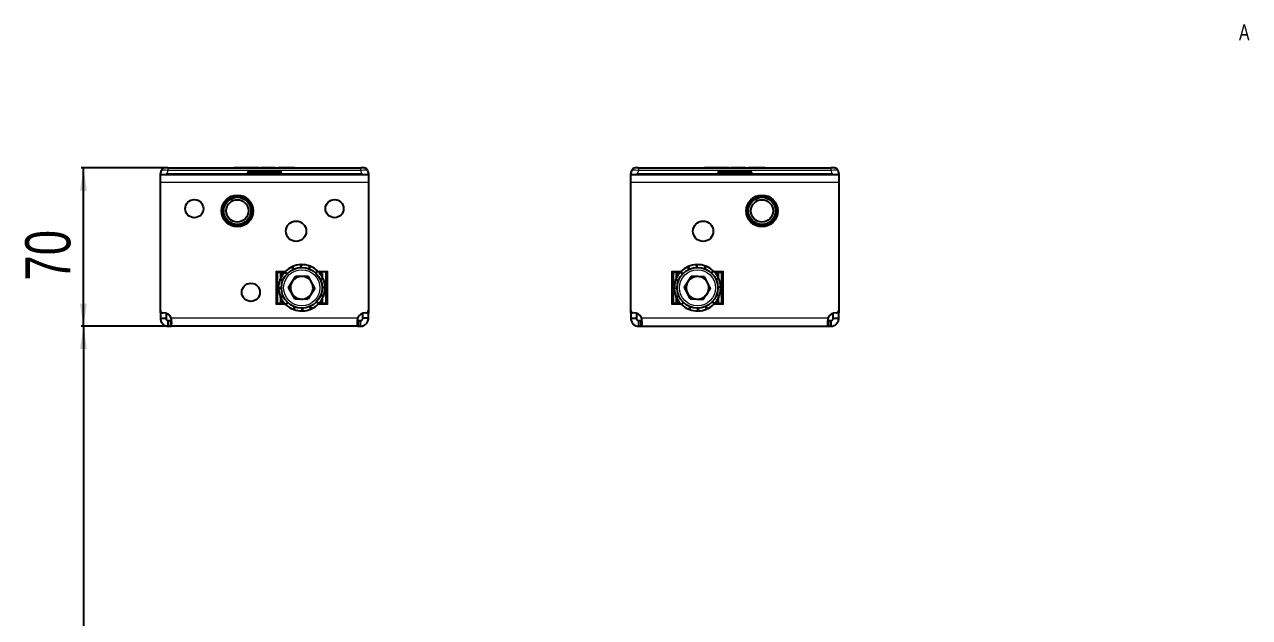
# Model space of a CAD drawing. Header units: millimetres. Extents: x 0 to 1604, y -557 to 575.
# Drawn here: x 3 to 545, y 1 to 263 of the extents above; entities that cross this region are included whole.
import ezdxf

# ---------------------------------------------------------------- set-up
doc = ezdxf.new("R2010")
doc.units = ezdxf.units.MM
doc.layers.add('FORMAT', color=7, linetype='Continuous')
doc.styles.add('SLDTEXTSTYLE0', font='TXT', dxfattribs={"width": 0.75})
doc.dimstyles.new('SLDDIMSTYLE0', dxfattribs={"dimtxt": 20, "dimasz": 10, "dimexe": 0, "dimexo": 0.0625, "dimgap": 5, "dimtad": 2, "dimdec": 1, "dimrnd": 1e-09, "dimzin": 12, "dimdsep": 46, "dimtxsty": 'SLDTEXTSTYLE0', "dimsah": 1, "dimcen": 0.09, "dimadec": 0, "dimazin": 3, "dimtfac": 1, "dimtofl": 0, "dimtmove": 0, "dimatfit": 3, "dimfxl": 0, "dimfrac": 2, "dimtolj": 1, "dimtzin": 12, "dimarcsym": 0})

# ---------------------------------------------------------------- blocks, each defined once
blk = doc.blocks.new('_D_5')
at = {"layer": 'FORMAT'}
for p, q in [((65.28, 199.29), (28.38, 199.29)), ((29.38, 129.29), (29.38, 199.29)), ((67.96, 129.29), (28.38, 129.29))]:
    blk.add_line(p, q, dxfattribs=at)
for points in [[(29.38, 199.29), (27.84, 189.29), (30.92, 189.29)], [(29.38, 129.29), (30.92, 139.29), (27.84, 139.29)]]:
    blk.add_solid(points, dxfattribs=at)
at = {"layer": 'FORMAT', "insert": (3.6, 149.51), "char_height": 20, "attachment_point": 1, "rotation": 90, "style": 'SLDTEXTSTYLE0'}
blk.add_mtext('70', dxfattribs=at)
blk = doc.blocks.new('_D_6')
at = {"layer": 'FORMAT'}
for p, q in [((67.96, 129.29), (28.38, 129.29)), ((29.38, 129.29), (29.38, -486.71)), ((67.96, -486.71), (28.38, -486.71))]:
    blk.add_line(p, q, dxfattribs=at)
for points in [[(29.38, 129.29), (27.84, 119.29), (30.92, 119.29)], [(29.38, -486.71), (30.92, -476.71), (27.84, -476.71)]]:
    blk.add_solid(points, dxfattribs=at)
at = {"layer": 'FORMAT', "insert": (3.6, -200.88), "char_height": 20, "attachment_point": 1, "rotation": 90, "style": 'SLDTEXTSTYLE0'}
blk.add_mtext('616', dxfattribs=at)

msp = doc.modelspace()

# ---------------------------------------------------------------- linework, layer by layer
at = {"color": 7, "linetype": 'Continuous', "lineweight": 25}
for p, q in [((63.39, 196.49), (63.84, 198.18)), ((63.39, 196.29), (63.39, 196.49)), ((63.39, 192.79), (63.39, 196.29)), ((155.39, 196.29), (63.39, 196.29)), ((66.74, 199.29), (65.29, 199.29)), ((101.89, 196.49), (66.28, 196.49)), ((66.74, 199.29), (152.04, 199.29)), ((95.96, 199.49), (95.96, 199.29)), ((101.61, 199.49), (101.67, 199.49)), ((101.67, 199.49), (101.67, 199.29)), ((101.67, 199.49), (102.8, 199.49)), ((101.89, 196.99), (101.89, 196.49)), ((101.89, 196.29), (101.89, 196.49)), ((116.39, 197.49), (102.39, 197.49)), ((102.8, 199.49), (102.8, 199.29)), ((102.8, 199.49), (105.47, 199.49)), ((105.47, 199.49), (105.47, 199.29)), ((105.47, 199.49), (106.96, 199.49)), ((106.96, 199.49), (106.96, 199.29)), ((107.77, 199.51), (107.77, 199.29)), ((111.24, 199.49), (114.07, 199.49)), ((114.07, 199.49), (114.07, 199.29)), ((115.21, 199.49), (115.21, 199.29)), ((115.46, 199.49), (115.46, 199.29)), ((116.7, 199.49), (116.7, 199.29)), ((116.89, 196.49), (116.89, 196.99)), ((152.49, 196.49), (116.89, 196.49)), ((116.89, 196.29), (116.89, 196.49)), ((117.13, 199.49), (122.38, 199.49)), ((122.81, 199.49), (122.81, 199.29)), ((153.48, 199.29), (152.04, 199.29)), ((154.93, 198.18), (155.39, 196.49)), ((155.39, 196.49), (155.39, 196.29)), ((155.39, 196.29), (155.39, 192.79)), ((271.39, 196.49), (271.84, 198.18)), ((271.39, 196.29), (271.39, 196.49)), ((271.39, 192.79), (271.39, 196.29)), ((363.39, 196.29), (271.39, 196.29)), ((274.74, 199.29), (273.29, 199.29)), ((309.89, 196.49), (274.28, 196.49)), ((274.74, 199.29), (360.04, 199.29)), ((303.96, 199.49), (303.96, 199.29)), ((309.61, 199.49), (309.67, 199.49)), ((309.67, 199.49), (309.67, 199.29)), ((309.67, 199.49), (310.8, 199.49)), ((309.89, 196.99), (309.89, 196.49)), ((309.89, 196.29), (309.89, 196.49)), ((324.39, 197.49), (310.39, 197.49)), ((310.8, 199.49), (310.8, 199.29)), ((310.8, 199.49), (313.47, 199.49)), ((313.47, 199.49), (313.47, 199.29)), ((313.47, 199.49), (314.96, 199.49)), ((314.96, 199.49), (314.96, 199.29)), ((315.77, 199.51), (315.77, 199.29)), ((319.24, 199.49), (322.07, 199.49)), ((322.07, 199.49), (322.07, 199.29)), ((323.21, 199.49), (323.21, 199.29)), ((323.46, 199.49), (323.46, 199.29)), ((324.7, 199.49), (324.7, 199.29)), ((324.89, 196.49), (324.89, 196.99)), ((360.49, 196.49), (324.89, 196.49)), ((324.89, 196.29), (324.89, 196.49)), ((325.13, 199.49), (330.38, 199.49)), ((330.81, 199.49), (330.81, 199.29)), ((361.48, 199.29), (360.04, 199.29)), ((362.93, 198.18), (363.39, 196.49)), ((363.39, 196.49), (363.39, 196.29)), ((363.39, 196.29), (363.39, 192.79)), ((63.39, 136.19), (63.39, 192.79)), ((155.39, 192.79), (155.39, 136.19)), ((271.39, 136.19), (271.39, 192.79)), ((363.39, 192.79), (363.39, 136.19)), ((114.89, 153.29), (114.54, 153.64)), ((114.89, 153.29), (114.89, 139.29)), ((118.4, 153.29), (114.89, 153.29)), ((115.24, 152.94), (114.89, 153.29)), ((116.64, 150.7), (116.64, 152.59)), ((117.8, 152.59), (116.64, 152.59)), ((119.28, 152.4), (118.36, 153.25)), ((118.54, 153.43), (119.37, 152.49)), ((118.89, 153.04), (118.89, 152.77)), ((122.12, 154.46), (121.6, 155.6)), ((121.83, 155.7), (122.24, 154.51)), ((125.54, 155.28), (125.49, 156.53)), ((125.74, 156.54), (125.66, 155.28)), ((129.01, 154.73), (129.44, 155.9)), ((129.67, 155.81), (129.12, 154.68)), ((132, 152.89), (132.85, 153.81)), ((133.03, 153.64), (132.09, 152.81)), ((136.89, 153.29), (133.37, 153.29)), ((135.14, 152.59), (133.97, 152.59)), ((135.14, 150.7), (135.14, 152.59)), ((137.24, 153.64), (136.89, 153.29)), ((136.89, 153.29), (136.89, 139.29)), ((289.54, 153.64), (289.89, 153.29)), ((289.89, 139.29), (289.89, 153.29)), ((289.89, 153.29), (293.4, 153.29)), ((289.89, 153.29), (290.24, 152.94)), ((291.64, 150.7), (291.64, 152.59)), ((292.8, 152.59), (291.64, 152.59)), ((294.28, 152.4), (293.37, 153.25)), ((293.54, 153.43), (294.37, 152.5)), ((293.89, 153.04), (293.89, 152.77)), ((297.13, 154.46), (296.61, 155.6)), ((296.83, 155.7), (297.24, 154.52)), ((300.54, 155.28), (300.5, 156.53)), ((300.75, 156.54), (300.67, 155.28)), ((304.01, 154.73), (304.44, 155.9)), ((304.68, 155.81), (304.13, 154.68)), ((307, 152.89), (307.85, 153.81)), ((308.03, 153.63), (307.09, 152.8)), ((311.89, 153.29), (308.37, 153.29)), ((310.14, 152.59), (308.97, 152.59)), ((310.14, 150.7), (310.14, 152.59)), ((311.54, 152.94), (311.89, 153.29)), ((311.89, 153.29), (312.24, 153.64)), ((311.89, 139.29), (311.89, 153.29)), ((117.44, 149.41), (116.27, 149.84)), ((116.36, 150.07), (117.49, 149.53)), ((120.11, 146.42), (123.12, 151.35)), ((122.88, 141.35), (120.11, 146.42)), ((128.89, 151.22), (123.12, 151.35)), ((131.66, 146.15), (128.89, 151.22)), ((134.06, 150.05), (135.2, 150.57)), ((135.3, 150.34), (134.11, 149.93)), ((134.88, 146.63), (136.13, 146.68)), ((136.13, 146.43), (134.88, 146.51)), ((292.45, 149.41), (291.27, 149.85)), ((291.36, 150.08), (292.49, 149.53)), ((295.12, 146.63), (298.3, 151.45)), ((297.71, 141.46), (295.12, 146.63)), ((304.06, 151.11), (298.3, 151.45)), ((306.65, 145.95), (304.06, 151.11)), ((309.06, 150.05), (310.2, 150.57)), ((310.3, 150.34), (309.12, 149.93)), ((309.88, 146.63), (311.13, 146.68)), ((311.13, 146.43), (309.88, 146.5)), ((115.64, 146.14), (116.89, 146.07)), ((116.89, 145.94), (115.64, 145.89)), ((116.47, 142.23), (117.66, 142.64)), ((117.71, 142.52), (116.57, 142)), ((116.64, 139.99), (116.64, 141.87)), ((122.88, 141.35), (128.66, 141.22)), ((131.66, 146.15), (128.66, 141.22)), ((135.41, 142.5), (134.28, 143.05)), ((134.33, 143.17), (135.5, 142.73)), ((135.14, 139.99), (135.14, 141.87)), ((290.64, 146.15), (291.89, 146.07)), ((291.89, 145.94), (290.64, 145.9)), ((291.47, 142.23), (292.66, 142.64)), ((292.71, 142.53), (291.57, 142.01)), ((291.64, 139.99), (291.64, 141.87)), ((297.71, 141.46), (303.47, 141.13)), ((306.65, 145.95), (303.47, 141.13)), ((310.41, 142.49), (309.28, 143.04)), ((309.33, 143.16), (310.5, 142.73)), ((310.14, 139.99), (310.14, 141.87)), ((63.39, 135.29), (63.39, 136.19)), ((114.89, 139.29), (114.54, 138.94)), ((115.24, 139.64), (114.89, 139.29)), ((114.89, 139.29), (118.4, 139.29)), ((116.64, 139.99), (117.8, 139.99)), ((118.74, 138.94), (119.68, 139.77)), ((119.77, 139.68), (118.92, 138.76)), ((122.1, 136.76), (122.65, 137.89)), ((122.77, 137.85), (122.33, 136.67)), ((126.03, 136.04), (126.11, 137.29)), ((126.23, 137.29), (126.28, 136.04)), ((129.94, 136.87), (129.53, 138.06)), ((129.65, 138.11), (130.17, 136.98)), ((133.24, 139.14), (132.4, 140.08)), ((132.49, 140.17), (133.41, 139.32)), ((132.89, 139.54), (132.89, 139.81)), ((136.89, 139.29), (133.37, 139.29)), ((133.97, 139.99), (135.14, 139.99)), ((136.89, 139.29), (136.54, 139.64)), ((137.24, 138.94), (136.89, 139.29)), ((155.39, 136.19), (155.39, 135.29)), ((271.39, 135.29), (271.39, 136.19)), ((289.54, 138.94), (289.89, 139.29)), ((289.89, 139.29), (290.24, 139.64)), ((293.4, 139.29), (289.89, 139.29)), ((291.64, 139.99), (292.8, 139.99)), ((293.74, 138.94), (294.68, 139.77)), ((294.77, 139.69), (293.92, 138.77)), ((297.09, 136.76), (297.64, 137.89)), ((297.76, 137.85), (297.33, 136.67)), ((301.03, 136.04), (301.1, 137.29)), ((301.23, 137.29), (301.28, 136.04)), ((304.94, 136.87), (304.53, 138.06)), ((304.64, 138.11), (305.17, 136.97)), ((308.23, 139.14), (307.4, 140.08)), ((307.49, 140.17), (308.4, 139.32)), ((307.89, 139.54), (307.89, 139.8)), ((308.37, 139.29), (311.89, 139.29)), ((308.97, 139.99), (310.14, 139.99)), ((311.54, 139.64), (311.89, 139.29)), ((311.89, 139.29), (312.24, 138.94)), ((363.39, 136.19), (363.39, 135.29)), ((63.39, 135.29), (63.39, 132.79)), ((63.39, 132.79), (65.89, 132.79)), ((65.89, 135.07), (65.89, 132.79)), ((66.89, 131.79), (67.97, 131.79)), ((66.89, 129.29), (66.89, 131.79)), ((67.97, 129.29), (67.97, 131.79)), ((150.8, 129.29), (150.8, 131.79)), ((150.8, 131.79), (151.89, 131.79)), ((151.89, 129.29), (151.89, 131.79)), ((152.89, 132.79), (152.89, 135.07)), ((155.39, 132.79), (152.89, 132.79)), ((155.39, 132.79), (155.39, 135.29)), ((271.39, 135.29), (271.39, 132.79)), ((271.39, 132.79), (273.89, 132.79)), ((273.89, 135.07), (273.89, 132.79)), ((274.89, 131.79), (275.97, 131.79)), ((274.89, 129.29), (274.89, 131.79)), ((275.97, 129.29), (275.97, 131.79)), ((358.8, 131.79), (358.8, 129.29)), ((358.8, 131.79), (359.89, 131.79)), ((359.89, 131.79), (359.89, 129.29)), ((360.89, 132.79), (360.89, 135.07)), ((360.89, 132.79), (363.39, 132.79)), ((363.39, 132.79), (363.39, 135.29)), ((66.89, 129.29), (67.97, 129.29)), ((150.8, 129.29), (67.97, 129.29)), ((150.8, 129.29), (151.89, 129.29)), ((274.89, 129.29), (275.97, 129.29)), ((275.97, 129.29), (358.8, 129.29)), ((358.8, 129.29), (359.89, 129.29))]:
    msp.add_line(p, q, dxfattribs=at)
at = {"color": 8, "linetype": 'Continuous', "lineweight": 18}
for p, q in [((66.74, 198.18), (66.28, 196.49)), ((66.74, 199.29), (66.74, 198.18)), ((152.04, 198.18), (66.74, 198.18)), ((98.07, 199.49), (98.07, 199.29)), ((102.39, 196.99), (101.89, 196.99)), ((102.39, 196.99), (102.39, 197.49)), ((102.39, 196.99), (102.39, 196.29)), ((116.39, 196.99), (102.39, 196.99)), ((108.88, 199.49), (108.88, 199.29)), ((111.24, 199.49), (111.24, 199.29)), ((116.39, 196.99), (116.39, 197.49)), ((116.39, 196.99), (116.89, 196.99)), ((116.39, 196.29), (116.39, 196.99)), ((117.13, 199.49), (117.13, 199.29)), ((122.38, 199.49), (122.38, 199.29)), ((152.04, 198.18), (152.04, 199.29)), ((152.49, 196.49), (152.04, 198.18)), ((274.74, 198.18), (274.28, 196.49)), ((274.74, 199.29), (274.74, 198.18)), ((360.04, 198.18), (274.74, 198.18)), ((306.07, 199.49), (306.07, 199.29)), ((310.39, 196.99), (309.89, 196.99)), ((310.39, 196.99), (310.39, 197.49)), ((310.39, 196.99), (310.39, 196.29)), ((324.39, 196.99), (310.39, 196.99)), ((316.88, 199.49), (316.88, 199.29)), ((319.24, 199.49), (319.24, 199.29)), ((324.39, 196.99), (324.39, 197.49)), ((324.39, 196.99), (324.89, 196.99)), ((324.39, 196.29), (324.39, 196.99)), ((325.13, 199.49), (325.13, 199.29)), ((330.38, 199.49), (330.38, 199.29)), ((360.04, 198.18), (360.04, 199.29)), ((360.49, 196.49), (360.04, 198.18)), ((155.39, 192.79), (63.39, 192.79)), ((363.39, 192.79), (271.39, 192.79)), ((114.54, 138.94), (114.54, 153.64)), ((114.54, 153.64), (118.74, 153.64)), ((118.09, 152.94), (115.24, 152.94)), ((115.24, 152.94), (115.24, 139.64)), ((132.69, 153.64), (133.03, 153.64)), ((133.03, 153.64), (137.24, 153.64)), ((136.54, 139.64), (136.54, 153.29)), ((137.24, 153.64), (137.24, 138.94)), ((289.54, 138.94), (289.54, 153.64)), ((289.54, 153.64), (293.74, 153.64)), ((293.09, 152.94), (290.24, 152.94)), ((290.24, 152.94), (290.24, 139.64)), ((307.7, 153.64), (312.24, 153.64)), ((311.54, 152.94), (308.69, 152.94)), ((311.54, 139.64), (311.54, 152.94)), ((312.24, 153.64), (312.24, 138.94)), ((118.74, 138.94), (114.54, 138.94)), ((115.24, 139.64), (118.09, 139.64)), ((119.08, 138.94), (118.74, 138.94)), ((137.24, 138.94), (133.03, 138.94)), ((133.69, 139.64), (136.54, 139.64)), ((294.08, 138.94), (289.54, 138.94)), ((290.24, 139.64), (293.09, 139.64)), ((312.24, 138.94), (308.03, 138.94)), ((308.69, 139.64), (311.54, 139.64)), ((63.95, 135.29), (63.39, 135.29)), ((150.55, 132.79), (68.22, 132.79)), ((155.39, 135.29), (154.83, 135.29)), ((271.95, 135.29), (271.39, 135.29)), ((358.55, 132.79), (276.22, 132.79)), ((363.39, 135.29), (362.83, 135.29))]:
    msp.add_line(p, q, dxfattribs=at)
at = {"color": 7, "linetype": 'Continuous', "lineweight": 25}
for centre, radius in [((78.39, 181.29), 4), ((97.39, 180.29), 7), ((97.39, 180.29), 6.5), ((97.39, 180.29), 6), ((97.39, 180.29), 4.93), ((140.39, 181.29), 4), ((329.39, 180.29), 7), ((329.39, 180.29), 6.5), ((329.39, 180.29), 6), ((329.39, 180.29), 4.93), ((123.39, 171.29), 4.5), ((303.39, 171.29), 4.5), ((125.89, 146.29), 9), ((300.89, 146.29), 9), ((103.39, 144.29), 4)]:
    msp.add_circle(centre, radius, dxfattribs=at)
at = {"color": 8, "linetype": 'Continuous', "lineweight": 18}
for centre, radius in [((97.39, 180.29), 6.25), ((329.39, 180.29), 6.25), ((125.89, 146.29), 8), ((300.89, 146.29), 8)]:
    msp.add_circle(centre, radius, dxfattribs=at)
at = {"color": 7, "linetype": 'Continuous', "lineweight": 25}
for centre, radius, start, end in [((65.29, 197.79), 1.5, 90, 165), ((102.39, 196.99), 0.5, 90, 180), ((116.39, 196.99), 0.5, 0, 90), ((153.48, 197.79), 1.5, 15, 90), ((273.29, 197.79), 1.5, 90, 165), ((310.39, 196.99), 0.5, 90, 180), ((324.39, 196.99), 0.5, 0, 90), ((361.48, 197.79), 1.5, 15, 90), ((125.89, 146.29), 10.25, 137.2104, 158.3145), ((125.89, 146.29), 10.25, 114.7104, 135.8145), ((125.89, 146.29), 10.25, 92.2104, 113.3145), ((125.89, 146.29), 10.25, 69.7104, 90.8145), ((125.89, 146.29), 10.25, 47.2104, 68.3145), ((125.89, 146.29), 10.25, 24.7104, 45.8145), ((300.89, 146.29), 10.25, 137.1828, 158.2869), ((300.89, 146.29), 10.25, 114.6828, 135.7869), ((300.89, 146.29), 10.25, 92.1828, 113.2869), ((300.89, 146.29), 10.25, 69.6828, 90.7869), ((300.89, 146.29), 10.25, 47.1828, 68.2869), ((300.89, 146.29), 10.25, 24.6828, 45.7869), ((125.89, 146.29), 10.25, 159.7104, 180.8145), ((125.89, 146.29), 5, 148.6784, 208.6784), ((125.89, 146.29), 5, 88.6784, 148.6784), ((125.89, 146.29), 5, 28.6784, 88.6784), ((125.89, 146.29), 5, 328.6784, 28.6784), ((125.89, 146.29), 10.25, 2.2104, 23.3145), ((125.89, 146.29), 10.25, 339.7104, 0.8145), ((300.89, 146.29), 10.25, 159.6828, 180.7869), ((300.89, 146.29), 5, 146.6352, 206.6352), ((300.89, 146.29), 5, 86.6352, 146.6352), ((300.89, 146.29), 5, 26.6352, 86.6352), ((300.89, 146.29), 5, 326.6352, 26.6352), ((300.89, 146.29), 10.25, 2.1828, 23.2869), ((300.89, 146.29), 10.25, 339.6828, 0.7869), ((125.89, 146.29), 10.25, 182.2104, 203.3145), ((125.89, 146.29), 10.25, 204.7104, 225.8145), ((125.89, 146.29), 5, 208.6784, 268.6784), ((125.89, 146.29), 5, 268.6784, 328.6784), ((125.89, 146.29), 10.25, 317.2104, 338.3145), ((300.89, 146.29), 10.25, 182.1828, 203.2869), ((300.89, 146.29), 10.25, 204.6828, 225.7869), ((300.89, 146.29), 5, 206.6352, 266.6352), ((300.89, 146.29), 5, 266.6352, 326.6352), ((300.89, 146.29), 10.25, 317.1828, 338.2869), ((64.39, 136.19), 1, 180, 276.3794), ((125.89, 146.29), 10.25, 227.2104, 248.3145), ((125.89, 146.29), 10.25, 249.7104, 270.8145), ((125.89, 146.29), 10.25, 272.2104, 293.3145), ((125.89, 146.29), 10.25, 294.7104, 315.8145), ((154.39, 136.19), 1, 263.6206, 0), ((272.39, 136.19), 1, 180, 276.3794), ((300.89, 146.29), 10.25, 227.1828, 248.2869), ((300.89, 146.29), 10.25, 249.6828, 270.7869), ((300.89, 146.29), 10.25, 272.1828, 293.2869), ((300.89, 146.29), 10.25, 294.6828, 315.7869), ((362.39, 136.19), 1, 263.6206, 0), ((64.89, 131.72), 3.5, 17.8253, 96.3794), ((153.89, 131.72), 3.5, 83.6206, 162.1747), ((272.89, 131.72), 3.5, 17.8253, 96.3794), ((361.89, 131.72), 3.5, 83.6206, 162.1747)]:
    msp.add_arc(centre, radius, start, end, dxfattribs=at)
at = {"color": 8, "linetype": 'Continuous', "lineweight": 18}
for centre, major_axis, start_param, end_param in [((66.84, 197.79), (3, -0.38), 1.621093, 3.124852), ((151.93, 197.79), (3, 0.38), 0.016741, 1.520499), ((274.84, 197.79), (3, -0.38), 1.621093, 3.124852), ((359.93, 197.79), (3, 0.38), 0.016741, 1.520499)]:
    msp.add_ellipse(centre, major_axis=major_axis, ratio=0.123038, start_param=start_param, end_param=end_param, dxfattribs=at)
at = {"color": 7, "linetype": 'Continuous', "lineweight": 25}
for centre, major_axis, start_param, end_param in [((63.39, 184.9), (3.1, 11.57), 0.067037, 0.253072), ((155.39, 184.9), (-3.1, 11.57), 6.030113, 6.216148), ((271.39, 184.9), (3.1, 11.57), 0.067037, 0.253072), ((363.39, 184.9), (-3.1, 11.57), 6.030113, 6.216148)]:
    msp.add_ellipse(centre, major_axis=major_axis, ratio=0.250563, start_param=start_param, end_param=end_param, dxfattribs=at)
for points, knots in [([(95.96, 199.49), (96.33, 199.49), (97.02, 199.49), (97.74, 199.49), (98.07, 199.49)], [0, 0, 0, 0, 0.5368, 1, 1, 1, 1]), ([(98.07, 199.49), (98.57, 199.49), (99.51, 199.49), (100.7, 199.49), (101.42, 199.49), (101.6, 199.49), (101.61, 199.49)], [0, 0, 0, 0, 0.381983, 0.713352, 0.984017, 1, 1, 1, 1]), ([(107.79, 199.49), (107.78, 199.49), (107.76, 199.49), (107.91, 199.49), (108.28, 199.49), (108.67, 199.49), (108.88, 199.49)], [0, 0, 0, 0, 0.061615, 0.333035, 0.637399, 1, 1, 1, 1]), ([(108.88, 199.49), (109.04, 199.49), (109.4, 199.49), (110.2, 199.49), (110.83, 199.49), (111.24, 199.49)], [0, 0, 0, 0, 0.216742, 0.489643, 1, 1, 1, 1]), ([(115.46, 199.49), (115.52, 199.49), (115.62, 199.49), (115.93, 199.49), (116.21, 199.49), (116.41, 199.49), (116.48, 199.49)], [0, 0, 0, 0, 0.255277, 0.538303, 0.854078, 1, 1, 1, 1]), ([(115.64, 199.49), (115.75, 199.49), (116, 199.49), (116.3, 199.49), (116.48, 199.49), (116.48, 199.49)], [0, 0, 0, 0, 0.466249, 0.997338, 1, 1, 1, 1]), ([(116.7, 199.49), (116.71, 199.49), (116.72, 199.49), (116.84, 199.49), (116.98, 199.49), (117.08, 199.49), (117.13, 199.49)], [0, 0, 0, 0, 0.285248, 0.560563, 0.777151, 1, 1, 1, 1]), ([(122.38, 199.49), (122.44, 199.49), (122.57, 199.49), (122.71, 199.49), (122.8, 199.49), (122.81, 199.49), (122.81, 199.49)], [0, 0, 0, 0, 0.2813032, 0.555629, 0.7738783, 1, 1, 1, 1]), ([(303.96, 199.49), (304.33, 199.49), (305.02, 199.49), (305.74, 199.49), (306.07, 199.49)], [0, 0, 0, 0, 0.5368, 1, 1, 1, 1]), ([(306.07, 199.49), (306.57, 199.49), (307.51, 199.49), (308.7, 199.49), (309.42, 199.49), (309.6, 199.49), (309.61, 199.49)], [0, 0, 0, 0, 0.3819835, 0.7133523, 0.984017, 1, 1, 1, 1]), ([(315.79, 199.49), (315.78, 199.49), (315.76, 199.49), (315.91, 199.49), (316.28, 199.49), (316.67, 199.49), (316.88, 199.49)], [0, 0, 0, 0, 0.061615, 0.333035, 0.637399, 1, 1, 1, 1]), ([(316.88, 199.49), (317.04, 199.49), (317.4, 199.49), (318.2, 199.49), (318.83, 199.49), (319.24, 199.49)], [0, 0, 0, 0, 0.2167419, 0.4896426, 1, 1, 1, 1]), ([(323.46, 199.49), (323.52, 199.49), (323.62, 199.49), (323.93, 199.49), (324.21, 199.49), (324.41, 199.49), (324.48, 199.49)], [0, 0, 0, 0, 0.255277, 0.538303, 0.854078, 1, 1, 1, 1]), ([(323.64, 199.49), (323.75, 199.49), (324, 199.49), (324.3, 199.49), (324.48, 199.49), (324.48, 199.49)], [0, 0, 0, 0, 0.466249, 0.997338, 1, 1, 1, 1]), ([(324.7, 199.49), (324.71, 199.49), (324.72, 199.49), (324.84, 199.49), (324.98, 199.49), (325.08, 199.49), (325.13, 199.49)], [0, 0, 0, 0, 0.285248, 0.560563, 0.777151, 1, 1, 1, 1]), ([(330.38, 199.49), (330.44, 199.49), (330.57, 199.49), (330.71, 199.49), (330.8, 199.49), (330.81, 199.49), (330.81, 199.49)], [0, 0, 0, 0, 0.281303, 0.555629, 0.773878, 1, 1, 1, 1]), ([(118.36, 153.25), (118.39, 153.28), (118.43, 153.33), (118.49, 153.39), (118.52, 153.42), (118.54, 153.43)], [0, 0, 0, 0, 0.499981, 0.749988, 1, 1, 1, 1]), ([(121.6, 155.6), (121.64, 155.62), (121.7, 155.64), (121.77, 155.68), (121.81, 155.69), (121.83, 155.7)], [0, 0, 0, 0, 0.499981, 0.749988, 1, 1, 1, 1]), ([(125.49, 156.53), (125.53, 156.53), (125.59, 156.53), (125.68, 156.53), (125.72, 156.54), (125.74, 156.54)], [0, 0, 0, 0, 0.4999808, 0.7499881, 1, 1, 1, 1]), ([(129.44, 155.9), (129.48, 155.89), (129.54, 155.86), (129.62, 155.83), (129.65, 155.82), (129.67, 155.81)], [0, 0, 0, 0, 0.499981, 0.749988, 1, 1, 1, 1]), ([(132.85, 153.81), (132.88, 153.78), (132.92, 153.74), (132.99, 153.68), (133.02, 153.65), (133.03, 153.64)], [0, 0, 0, 0, 0.499981, 0.749988, 1, 1, 1, 1]), ([(293.37, 153.25), (293.4, 153.28), (293.44, 153.33), (293.5, 153.39), (293.52, 153.42), (293.54, 153.43)], [0, 0, 0, 0, 0.499981, 0.749988, 1, 1, 1, 1]), ([(296.61, 155.6), (296.64, 155.62), (296.7, 155.64), (296.78, 155.68), (296.81, 155.69), (296.83, 155.7)], [0, 0, 0, 0, 0.4999808, 0.7499881, 1, 1, 1, 1]), ([(300.5, 156.53), (300.54, 156.53), (300.6, 156.53), (300.68, 156.53), (300.72, 156.54), (300.75, 156.54)], [0, 0, 0, 0, 0.499981, 0.749988, 1, 1, 1, 1]), ([(304.44, 155.9), (304.48, 155.88), (304.54, 155.86), (304.62, 155.83), (304.66, 155.82), (304.68, 155.81)], [0, 0, 0, 0, 0.4999808, 0.7499881, 1, 1, 1, 1]), ([(307.85, 153.81), (307.88, 153.78), (307.93, 153.73), (307.99, 153.68), (308.02, 153.65), (308.03, 153.63)], [0, 0, 0, 0, 0.499981, 0.749988, 1, 1, 1, 1]), ([(116.27, 149.84), (116.29, 149.88), (116.31, 149.94), (116.34, 150.02), (116.35, 150.06), (116.36, 150.07)], [0, 0, 0, 0, 0.4999808, 0.7499881, 1, 1, 1, 1]), ([(135.2, 150.57), (135.21, 150.53), (135.24, 150.48), (135.27, 150.4), (135.29, 150.36), (135.3, 150.34)], [0, 0, 0, 0, 0.499981, 0.749988, 1, 1, 1, 1]), ([(136.13, 146.68), (136.13, 146.64), (136.13, 146.58), (136.13, 146.5), (136.13, 146.45), (136.13, 146.43)], [0, 0, 0, 0, 0.499981, 0.749988, 1, 1, 1, 1]), ([(291.27, 149.85), (291.29, 149.88), (291.31, 149.94), (291.34, 150.02), (291.36, 150.06), (291.36, 150.08)], [0, 0, 0, 0, 0.499981, 0.749988, 1, 1, 1, 1]), ([(310.2, 150.57), (310.22, 150.53), (310.24, 150.47), (310.28, 150.4), (310.29, 150.36), (310.3, 150.34)], [0, 0, 0, 0, 0.4999808, 0.7499881, 1, 1, 1, 1]), ([(311.13, 146.68), (311.13, 146.64), (311.13, 146.57), (311.13, 146.49), (311.13, 146.45), (311.13, 146.43)], [0, 0, 0, 0, 0.499981, 0.749988, 1, 1, 1, 1]), ([(115.64, 145.89), (115.64, 145.93), (115.64, 146), (115.64, 146.08), (115.64, 146.12), (115.64, 146.14)], [0, 0, 0, 0, 0.499981, 0.749988, 1, 1, 1, 1]), ([(116.57, 142), (116.56, 142.04), (116.53, 142.1), (116.5, 142.17), (116.48, 142.21), (116.47, 142.23)], [0, 0, 0, 0, 0.4999808, 0.7499881, 1, 1, 1, 1]), ([(135.5, 142.73), (135.49, 142.69), (135.46, 142.64), (135.43, 142.56), (135.42, 142.52), (135.41, 142.5)], [0, 0, 0, 0, 0.499981, 0.749988, 1, 1, 1, 1]), ([(290.64, 145.9), (290.64, 145.94), (290.64, 146), (290.64, 146.08), (290.64, 146.13), (290.64, 146.15)], [0, 0, 0, 0, 0.499981, 0.749988, 1, 1, 1, 1]), ([(291.57, 142.01), (291.56, 142.04), (291.53, 142.1), (291.5, 142.18), (291.48, 142.22), (291.47, 142.23)], [0, 0, 0, 0, 0.499981, 0.749988, 1, 1, 1, 1]), ([(310.5, 142.73), (310.48, 142.69), (310.46, 142.63), (310.43, 142.55), (310.42, 142.51), (310.41, 142.49)], [0, 0, 0, 0, 0.499981, 0.749988, 1, 1, 1, 1]), ([(118.92, 138.76), (118.89, 138.79), (118.85, 138.84), (118.79, 138.89), (118.76, 138.92), (118.74, 138.94)], [0, 0, 0, 0, 0.499981, 0.749988, 1, 1, 1, 1]), ([(122.33, 136.67), (122.29, 136.69), (122.23, 136.71), (122.16, 136.74), (122.12, 136.75), (122.1, 136.76)], [0, 0, 0, 0, 0.499981, 0.749988, 1, 1, 1, 1]), ([(126.28, 136.04), (126.24, 136.04), (126.18, 136.04), (126.09, 136.04), (126.05, 136.04), (126.03, 136.04)], [0, 0, 0, 0, 0.499981, 0.749988, 1, 1, 1, 1]), ([(130.17, 136.98), (130.13, 136.96), (130.08, 136.93), (130, 136.9), (129.96, 136.88), (129.94, 136.87)], [0, 0, 0, 0, 0.499981, 0.749988, 1, 1, 1, 1]), ([(133.41, 139.32), (133.38, 139.29), (133.34, 139.25), (133.28, 139.19), (133.25, 139.16), (133.24, 139.14)], [0, 0, 0, 0, 0.4999808, 0.7499881, 1, 1, 1, 1]), ([(293.92, 138.77), (293.89, 138.8), (293.84, 138.84), (293.78, 138.9), (293.75, 138.93), (293.74, 138.94)], [0, 0, 0, 0, 0.499981, 0.749988, 1, 1, 1, 1]), ([(297.33, 136.67), (297.29, 136.69), (297.23, 136.71), (297.15, 136.74), (297.11, 136.76), (297.09, 136.76)], [0, 0, 0, 0, 0.499981, 0.749988, 1, 1, 1, 1]), ([(301.28, 136.04), (301.23, 136.04), (301.17, 136.04), (301.09, 136.04), (301.05, 136.04), (301.03, 136.04)], [0, 0, 0, 0, 0.499981, 0.749988, 1, 1, 1, 1]), ([(305.17, 136.97), (305.13, 136.96), (305.07, 136.93), (305, 136.9), (304.96, 136.88), (304.94, 136.87)], [0, 0, 0, 0, 0.499981, 0.749988, 1, 1, 1, 1]), ([(308.4, 139.32), (308.38, 139.29), (308.33, 139.24), (308.28, 139.18), (308.25, 139.15), (308.23, 139.14)], [0, 0, 0, 0, 0.499981, 0.749988, 1, 1, 1, 1]), ([(63.39, 132.79), (63.41, 132.47), (63.46, 131.88), (63.86, 130.94), (64.57, 130.07), (65.67, 129.41), (66.47, 129.33), (66.89, 129.29)], [0, 0, 0, 0, 0.17084, 0.319217, 0.548103, 0.767822, 1, 1, 1, 1]), ([(65.89, 132.79), (65.89, 132.7), (65.91, 132.53), (66, 132.31), (66.11, 132.14), (66.24, 132.01), (66.38, 131.92), (66.61, 131.81), (66.77, 131.8), (66.89, 131.79)], [0, 0, 0, 0, 0.154359, 0.287283, 0.400435, 0.496544, 0.604314, 0.723151, 1, 1, 1, 1]), ([(67.97, 129.29), (68.03, 129.3), (68.13, 129.34), (68.27, 129.62), (68.37, 130.08), (68.39, 130.71), (68.37, 131.32), (68.32, 132.03), (68.25, 132.53), (68.22, 132.79)], [0, 0, 0, 0, 0.144067, 0.271276, 0.474907, 0.597997, 0.726338, 0.860245, 1, 1, 1, 1]), ([(150.55, 132.79), (150.52, 132.49), (150.47, 131.94), (150.4, 131.04), (150.38, 130.16), (150.51, 129.43), (150.7, 129.34), (150.8, 129.29)], [0, 0, 0, 0, 0.16069, 0.301312, 0.521951, 0.753573, 1, 1, 1, 1]), ([(151.89, 131.79), (152.01, 131.8), (152.23, 131.82), (152.49, 131.98), (152.67, 132.16), (152.79, 132.34), (152.87, 132.56), (152.88, 132.71), (152.89, 132.79)], [0, 0, 0, 0, 0.296302, 0.497469, 0.615497, 0.73607, 0.863114, 1, 1, 1, 1]), ([(151.89, 129.29), (152.34, 129.34), (153.15, 129.43), (154.06, 130), (154.65, 130.6), (155.05, 131.23), (155.33, 131.97), (155.37, 132.51), (155.39, 132.79)], [0, 0, 0, 0, 0.254149, 0.448213, 0.574908, 0.708872, 0.850468, 1, 1, 1, 1]), ([(271.39, 132.79), (271.41, 132.47), (271.46, 131.88), (271.86, 130.94), (272.57, 130.07), (273.67, 129.41), (274.47, 129.33), (274.89, 129.29)], [0, 0, 0, 0, 0.17084, 0.319217, 0.548103, 0.767822, 1, 1, 1, 1]), ([(273.89, 132.79), (273.89, 132.7), (273.91, 132.53), (274, 132.31), (274.11, 132.14), (274.24, 132.01), (274.38, 131.92), (274.61, 131.81), (274.77, 131.8), (274.89, 131.79)], [0, 0, 0, 0, 0.154359, 0.287283, 0.400435, 0.496544, 0.604314, 0.723151, 1, 1, 1, 1]), ([(275.97, 129.29), (276.03, 129.3), (276.13, 129.34), (276.27, 129.62), (276.37, 130.08), (276.39, 130.71), (276.37, 131.32), (276.32, 132.03), (276.25, 132.53), (276.22, 132.79)], [0, 0, 0, 0, 0.144067, 0.271276, 0.474907, 0.597997, 0.726338, 0.860245, 1, 1, 1, 1]), ([(358.55, 132.79), (358.52, 132.49), (358.47, 131.94), (358.4, 131.04), (358.38, 130.16), (358.51, 129.43), (358.7, 129.34), (358.8, 129.29)], [0, 0, 0, 0, 0.16069, 0.301312, 0.521951, 0.753573, 1, 1, 1, 1]), ([(359.89, 131.79), (360.01, 131.8), (360.23, 131.82), (360.49, 131.98), (360.67, 132.16), (360.79, 132.34), (360.87, 132.56), (360.88, 132.71), (360.89, 132.79)], [0, 0, 0, 0, 0.296302, 0.497469, 0.615497, 0.73607, 0.863114, 1, 1, 1, 1]), ([(359.89, 129.29), (360.34, 129.34), (361.15, 129.43), (362.06, 130), (362.65, 130.6), (363.05, 131.23), (363.33, 131.97), (363.37, 132.51), (363.39, 132.79)], [0, 0, 0, 0, 0.254149, 0.448213, 0.574908, 0.708872, 0.850468, 1, 1, 1, 1])]:
    msp.add_open_spline(points, degree=3, knots=knots, dxfattribs=at)
at = {"color": 8, "linetype": 'Continuous', "lineweight": 18}
for points, knots in [([(118.89, 153.04), (118.88, 153.04), (118.88, 153.03), (118.86, 153.02), (118.83, 153.01), (118.78, 152.99), (118.72, 152.97), (118.64, 152.94), (118.57, 152.94), (118.54, 152.94)], [0, 0, 0, 0, 0.114765, 0.239215, 0.374136, 0.520145, 0.663765, 0.791408, 1, 1, 1, 1]), ([(293.54, 152.94), (293.57, 152.94), (293.64, 152.94), (293.72, 152.97), (293.78, 152.99), (293.83, 153.01), (293.86, 153.02), (293.88, 153.03), (293.88, 153.04), (293.89, 153.04)], [0, 0, 0, 0, 0.208592, 0.336235, 0.479855, 0.625864, 0.760785, 0.885235, 1, 1, 1, 1]), ([(133.24, 139.64), (133.2, 139.63), (133.13, 139.63), (133.05, 139.61), (132.99, 139.59), (132.94, 139.56), (132.91, 139.55), (132.89, 139.54), (132.89, 139.54), (132.89, 139.54)], [0, 0, 0, 0, 0.208592, 0.336235, 0.479855, 0.625864, 0.760785, 0.885235, 1, 1, 1, 1]), ([(307.89, 139.54), (307.89, 139.54), (307.89, 139.54), (307.91, 139.55), (307.94, 139.56), (307.99, 139.59), (308.05, 139.61), (308.13, 139.63), (308.2, 139.63), (308.24, 139.64)], [0, 0, 0, 0, 0.114765, 0.239215, 0.374136, 0.520145, 0.663765, 0.791408, 1, 1, 1, 1])]:
    msp.add_open_spline(points, degree=3, knots=knots, dxfattribs=at)

# ---------------------------------------------------------------- texts
at = {"color": 7, "linetype": 'Continuous', "insert": (540.31, 262.7), "char_height": 7, "attachment_point": 1, "style": 'SLDTEXTSTYLE0'}
msp.add_mtext('A', dxfattribs=at)

# ---------------------------------------------------------------- dimensions: what is measured, and where the dimension line sits
at = {"layer": 'FORMAT'}
for base, p2, picture, middle in [((29.38, 199.29), (65.29, 199.29), '_D_5', (29.38, 164.29)), ((29.38, -486.71), (67.97, -486.71), '_D_6', (29.38, -178.71))]:
    dim = msp.add_linear_dim(base=base, p1=(67.97, 129.29), p2=p2, angle=90, dimstyle='SLDDIMSTYLE0', dxfattribs=at)
    dim.commit()
    dim.dimension.update_dxf_attribs({"geometry": picture, "text_midpoint": middle, "dimtype": 160})

doc.saveas('drawing.dxf')
